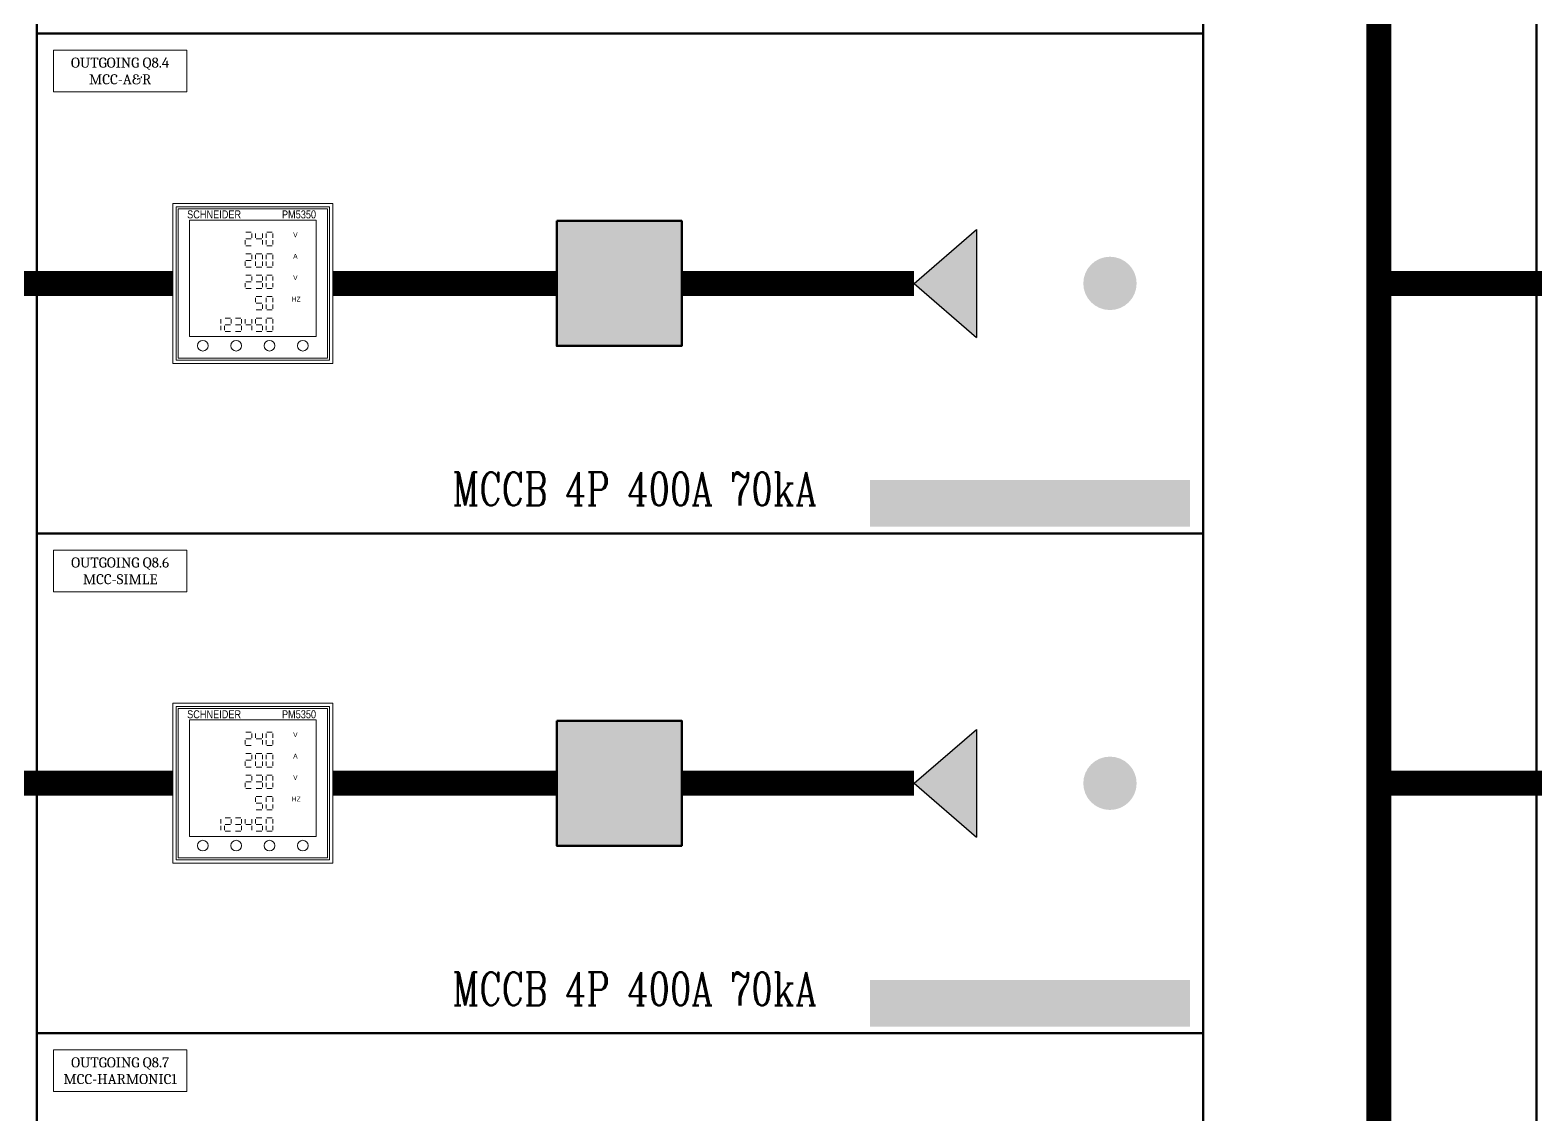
# Model space of a CAD drawing. Header units: millimetres. Extents: x -116965 to 323937, y 291661 to 566926.
# Drawn here: x -45036 to -44132, y 328891 to 329542 of the extents above; entities that cross this region are included whole.
import ezdxf
from ezdxf.enums import TextEntityAlignment as Align

# ---------------------------------------------------------------- set-up
doc = ezdxf.new("R2010")
doc.units = ezdxf.units.MM
doc.layers.get('0').update_dxf_attribs({"lineweight": 18})
doc.layers.add('BASE', color=7, linetype='Continuous', lineweight=15)
doc.layers.add('hw_Text', color=7, linetype='Continuous', lineweight=13)
doc.layers.add('C00-00-00', color=7, linetype='Continuous')
doc.layers.add('C32-AD-3C', color=7, linetype='Continuous', true_color=0x32ad3c)
doc.layers.add('C49-50-57', color=7, linetype='Continuous', true_color=0x495057)
doc.styles.add('hw_Block', font='complex.shx', dxfattribs={"width": 0.75})
doc.styles.add('hw_Block.', font='Cambria.ttf')
doc.styles.add('VnArial', font='')
doc.styles.get('VnArial').set_extended_font_data('.VnArial NarrowH')

# ---------------------------------------------------------------- blocks, each defined once
blk = doc.blocks.new('1232')
at = {"color": 7, "linetype": 'Continuous', "lineweight": 13}
for p, q in [((43.43, 71.35), (43.43, 73.92)), ((43.84, 78.67), (47.07, 78.67)), ((43.84, 74.65), (47.07, 74.65)), ((47.48, 77.94), (47.48, 75.37)), ((49.66, 77.94), (49.66, 75.37)), ((50.08, 74.65), (53.3, 74.65)), ((53.72, 77.94), (53.72, 75.37)), ((53.72, 71.35), (53.72, 73.92)), ((55.9, 77.94), (55.9, 75.37)), ((55.9, 71.35), (55.9, 73.92)), ((56.31, 78.67), (59.54, 78.67)), ((59.95, 77.94), (59.95, 75.37)), ((59.95, 71.35), (59.95, 73.92)), ((43.84, 70.62), (47.07, 70.62)), ((43.84, 65.82), (47.07, 65.82)), ((47.48, 65.09), (47.48, 62.52)), ((49.66, 65.09), (49.66, 62.52)), ((50.08, 65.82), (53.3, 65.82)), ((53.72, 65.09), (53.72, 62.52)), ((55.9, 65.09), (55.9, 62.52)), ((56.31, 70.62), (59.54, 70.62)), ((56.31, 65.82), (59.54, 65.82)), ((59.95, 65.09), (59.95, 62.52)), ((43.43, 58.49), (43.43, 61.06)), ((43.84, 61.79), (47.07, 61.79)), ((43.84, 57.77), (47.07, 57.77)), ((49.66, 58.49), (49.66, 61.06)), ((50.08, 57.77), (53.3, 57.77)), ((53.72, 58.49), (53.72, 61.06)), ((55.9, 58.49), (55.9, 61.06)), ((56.31, 57.77), (59.54, 57.77)), ((59.95, 58.49), (59.95, 61.06)), ((43.43, 45.64), (43.43, 48.21)), ((43.84, 52.96), (47.07, 52.96)), ((43.84, 48.94), (47.07, 48.94)), ((47.48, 52.23), (47.48, 49.66)), ((50.08, 52.96), (53.3, 52.96)), ((50.08, 48.94), (53.3, 48.94)), ((53.72, 52.23), (53.72, 49.66)), ((53.72, 45.64), (53.72, 48.21)), ((55.9, 52.23), (55.9, 49.66)), ((55.9, 45.64), (55.9, 48.21)), ((56.31, 52.96), (59.54, 52.96)), ((59.95, 52.23), (59.95, 49.66)), ((59.95, 45.64), (59.95, 48.21)), ((43.84, 44.91), (47.07, 44.91)), ((49.66, 39.38), (49.66, 36.81)), ((50.08, 44.91), (53.3, 44.91)), ((50.08, 40.1), (53.3, 40.1)), ((55.9, 39.38), (55.9, 36.81)), ((56.31, 44.91), (59.54, 44.91)), ((56.31, 40.1), (59.54, 40.1)), ((59.95, 39.38), (59.95, 36.81)), ((31.38, 27.23), (34.61, 27.23)), ((37.61, 27.23), (40.84, 27.23)), ((50.08, 36.08), (53.3, 36.08)), ((50.08, 32.06), (53.3, 32.06)), ((50.08, 27.23), (53.3, 27.23)), ((53.72, 32.78), (53.72, 35.35)), ((55.9, 32.78), (55.9, 35.35)), ((56.31, 32.06), (59.54, 32.06)), ((56.31, 27.23), (59.54, 27.23)), ((59.95, 32.78), (59.95, 35.35)), ((28.79, 26.5), (28.79, 23.93)), ((28.79, 19.91), (28.79, 22.47)), ((30.97, 19.91), (30.97, 22.47)), ((31.38, 23.2), (34.61, 23.2)), ((31.38, 19.18), (34.61, 19.18)), ((35.02, 26.5), (35.02, 23.93)), ((37.61, 23.2), (40.84, 23.2)), ((37.61, 19.18), (40.84, 19.18)), ((41.25, 26.5), (41.25, 23.93)), ((41.25, 19.91), (41.25, 22.47)), ((43.43, 26.5), (43.43, 23.93)), ((43.84, 23.2), (47.07, 23.2)), ((47.48, 26.5), (47.48, 23.93)), ((47.48, 19.91), (47.48, 22.47)), ((49.66, 26.5), (49.66, 23.93)), ((50.08, 23.2), (53.3, 23.2)), ((50.08, 19.18), (53.3, 19.18)), ((53.72, 19.91), (53.72, 22.47)), ((55.9, 26.5), (55.9, 23.93)), ((55.9, 19.91), (55.9, 22.47)), ((56.31, 19.18), (59.54, 19.18)), ((59.95, 26.5), (59.95, 23.93)), ((59.95, 19.91), (59.95, 22.47))]:
    blk.add_line(p, q, dxfattribs=at)
at = {"layer": 'BASE', "lineweight": 13}
for points in [[(96, 0), (0, 0), (0, 96), (96, 96)], [(3.2, 3.2), (92.8, 3.2), (92.8, 92.8), (3.2, 92.8)], [(10, 16.06), (86, 16.06), (86, 86), (10, 86)]]:
    blk.add_lwpolyline(points, close=True, dxfattribs=at)
at = {"layer": 'BASE', "color": 3, "lineweight": 13}
blk.add_lwpolyline([(2, 2), (94, 2), (94, 94), (2, 94)], close=True, dxfattribs=at)
at = {"layer": 'BASE', "lineweight": 13}
for centre in [(18, 10.61), (38, 10.61), (58, 10.61), (78, 10.61)]:
    blk.add_circle(centre, 3.2, dxfattribs=at)
at = {"layer": 'hw_Text', "lineweight": 13, "style": 'VnArial'}
for s, height, p in [('Schneider', 4.8, (24.76, 89.41)), ('V', 2.88, (73.53, 77.14)), ('A', 2.88, (73.53, 64.28)), ('V', 2.88, (73.53, 51.43)), ('Hz', 2.88, (74.05, 38.57))]:
    blk.add_text(s, height=height, rotation=360, dxfattribs=at).set_placement(p, align=Align.MIDDLE_CENTER)
at = {"layer": 'hw_Text', "color": 1, "lineweight": 13, "style": 'VnArial'}
blk.add_text('PM5350', height=4.8, rotation=360, dxfattribs=at).set_placement((75.69, 89.41), align=Align.MIDDLE_CENTER)
blk = doc.blocks.new('Load Outgoingx')
at = {"color": 0, "lineweight": 5, "ltscale": 0.7}
blk.add_lwpolyline([(10, -10), (10, -35), (90, -35), (90, -10)], close=True, dxfattribs=at)
at = {"color": 0, "lineweight": 5, "style": 'hw_Block.'}
for tag, p in [('LINE1', (50, -17.5)), ('LINE2', (50, -27.5))]:
    blk.add_attdef(tag, text='', height=6, dxfattribs=at).set_placement(p, align=Align.MIDDLE_CENTER)

msp = doc.modelspace()

# ---------------------------------------------------------------- hatches: boundary and pattern name
at = {"lineweight": -3, "ltscale": 5}
h = msp.add_hatch(color=1, dxfattribs=at)
h.dxf.hatch_style = 1
h.paths.add_polyline_path([(-44467.866147, 329357.328457), (-44467.866147, 329422.077141), (-44505.432548, 329389.702799)])
h = msp.add_hatch(color=1, dxfattribs=at)
h.dxf.hatch_style = 1
h.paths.add_polyline_path([(-44467.866147, 329057.370332), (-44467.866147, 329122.119016), (-44505.432548, 329089.744674)])
at = {"layer": 'C00-00-00'}
h = msp.add_hatch(color=256, dxfattribs=at)
edge = h.paths.add_edge_path()
edge.add_arc((-44682.324599, 329389.702799), 27.496163, 0, 360)
h = msp.add_hatch(color=256, dxfattribs=at)
edge = h.paths.add_edge_path()
edge.add_arc((-44387.882733, 329389.702799), 15.997765, 0, 360)
h = msp.add_hatch(color=256, dxfattribs=at)
h.dxf.hatch_style = 2
h.paths.add_polyline_path([(-44714.820061, 329397.201752), (-44649.829137, 329397.201752), (-44649.829137, 329382.203846), (-44714.820061, 329382.203846)])
h = msp.add_hatch(color=256, dxfattribs=at)
h.dxf.hatch_style = 2
h.paths.add_polyline_path([(-44531.862633, 329271.719267), (-44339.889433, 329271.719267), (-44339.889433, 329243.723177), (-44531.862633, 329243.723177)])
h = msp.add_hatch(color=256, dxfattribs=at)
edge = h.paths.add_edge_path()
edge.add_arc((-44682.324599, 329089.744674), 27.496163, 0, 360)
h = msp.add_hatch(color=256, dxfattribs=at)
edge = h.paths.add_edge_path()
edge.add_arc((-44387.882733, 329089.744674), 15.997765, 0, 360)
h = msp.add_hatch(color=256, dxfattribs=at)
h.dxf.hatch_style = 2
h.paths.add_polyline_path([(-44714.820061, 329097.243627), (-44649.829137, 329097.243627), (-44649.829137, 329082.245721), (-44714.820061, 329082.245721)])
h = msp.add_hatch(color=256, dxfattribs=at)
h.dxf.hatch_style = 2
h.paths.add_polyline_path([(-44531.862633, 328971.761142), (-44339.889433, 328971.761142), (-44339.889433, 328943.765052), (-44531.862633, 328943.765052)])
at = {"layer": 'C32-AD-3C'}
h = msp.add_hatch(color=256, dxfattribs=at)
h.dxf.hatch_style = 2
h.paths.add_polyline_path([(-44704.821458, 329377.204542), (-44689.823552, 329377.204542), (-44689.823552, 329352.208033), (-44704.821458, 329352.208033)])
h = msp.add_hatch(color=256, dxfattribs=at)
h.dxf.hatch_style = 2
h.paths.add_polyline_path([(-44704.821458, 329077.246417), (-44689.823552, 329077.246417), (-44689.823552, 329052.249908), (-44704.821458, 329052.249908)])
at = {"layer": 'C49-50-57'}
h = msp.add_hatch(color=256, dxfattribs=at)
h.dxf.hatch_style = 2
h.paths.add_polyline_path([(-44719.819365, 329427.197564), (-44644.829833, 329427.197564), (-44644.829833, 329352.208033), (-44719.819365, 329352.208033)])
h = msp.add_hatch(color=256, dxfattribs=at)
h.dxf.hatch_style = 2
h.paths.add_polyline_path([(-44719.819365, 329127.239439), (-44644.829833, 329127.239439), (-44644.829833, 329052.249908), (-44719.819365, 329052.249908)])

# ---------------------------------------------------------------- linework, layer by layer
at = {"lineweight": -3, "ltscale": 5}
for p, q in [((-44505.432548, 329389.702799), (-44467.866147, 329422.077141)), ((-44467.866147, 329422.077141), (-44467.866147, 329357.328457)), ((-44505.432548, 329389.702799), (-44467.866147, 329357.328457)), ((-44505.432548, 329089.744674), (-44467.866147, 329122.119016)), ((-44467.866147, 329122.119016), (-44467.866147, 329057.370332)), ((-44505.432548, 329089.744674), (-44467.866147, 329057.370332))]:
    msp.add_line(p, q, dxfattribs=at)
at = {"color": 1, "lineweight": -3, "ltscale": 5, "const_width": 15}
for points in [[(-44226.557794, 328339.849361), (-44226.557794, 329781.979527)], [(-44950.154289, 329389.702799), (-45126.432169, 329389.702799)], [(-44719.819365, 329389.702799), (-44854.154289, 329389.702799)], [(-44644.829833, 329389.702799), (-44505.432548, 329389.702799)], [(-44050.279914, 329389.702799), (-44226.557794, 329389.702799)], [(-44950.154289, 329089.744674), (-45126.432169, 329089.744674)], [(-44719.819365, 329089.744674), (-44854.154289, 329089.744674)], [(-44644.829833, 329089.744674), (-44505.432548, 329089.744674)], [(-44050.279914, 329089.744674), (-44226.557794, 329089.744674)]]:
    msp.add_lwpolyline(points, dxfattribs=at)
at = {"layer": 'C00-00-00', "lineweight": 211}
msp.add_lwpolyline([(-45031.792843, 330439.556236), (-44331.890552, 330439.556236), (-44331.890552, 328239.863317), (-45031.792843, 328239.863317)], close=True, dxfattribs=at)
at = {"layer": 'C00-00-00', "lineweight": 100}
for points in [[(-45231.764927, 330339.570192), (-45031.792843, 330339.570192), (-45031.792843, 328339.849361), (-45231.764927, 328339.849361)], [(-44331.890552, 330339.570192), (-44131.918468, 330339.570192), (-44131.918468, 328339.849361), (-44331.890552, 328339.849361)], [(-45031.792843, 330139.598111), (-44331.890552, 330139.598111), (-44331.890552, 329539.681861), (-45031.792843, 329539.681861)], [(-45031.792843, 329539.681861), (-44331.890552, 329539.681861), (-44331.890552, 329239.723736), (-45031.792843, 329239.723736)], [(-45031.792843, 329239.723736), (-44331.890552, 329239.723736), (-44331.890552, 328939.765611), (-45031.792843, 328939.765611)], [(-45031.792843, 328939.765611), (-44331.890552, 328939.765611), (-44331.890552, 328639.807486), (-45031.792843, 328639.807486)]]:
    msp.add_lwpolyline(points, close=True, dxfattribs=at)
at = {"layer": 'C00-00-00', "lineweight": 50}
for points in [[(-44719.819365, 329427.197564), (-44644.829833, 329427.197564), (-44644.829833, 329352.208033), (-44719.819365, 329352.208033)], [(-44719.819365, 329127.239439), (-44644.829833, 329127.239439), (-44644.829833, 329052.249908), (-44719.819365, 329052.249908)]]:
    msp.add_lwpolyline(points, close=True, dxfattribs=at)

# ---------------------------------------------------------------- block references
at = {"lineweight": -3}
for p, values in [((-45031.792843, 329539.681861), {'LINE2': 'MCC-A&R', 'LINE1': 'OUTGOING Q8.4'}), ((-45031.792843, 329239.723736), {'LINE2': 'MCC-SIMLE', 'LINE1': 'OUTGOING Q8.6'}), ((-45031.792843, 328939.765611), {'LINE2': 'MCC-HARMONIC1', 'LINE1': 'OUTGOING Q8.7'})]:
    msp.add_blockref('Load Outgoingx', p, dxfattribs=at).add_auto_attribs(values)
for p in [(-44950.154289, 329341.702799), (-44950.154289, 329041.744674)]:
    msp.add_blockref('1232', p)

# ---------------------------------------------------------------- texts
at = {"color": 2, "char_height": 20, "attachment_point": 5, "style": 'hw_Block'}
for insert in [(-44673.121207, 329266.332922), (-44673.121207, 328966.374797)]:
    msp.add_mtext_dynamic_manual_height_columns('MCCB 4P 400A 70kA', width=280.32785492, gutter_width=12.5, heights=[0], dxfattribs=dict(at, insert=insert))

doc.saveas('drawing.dxf')
